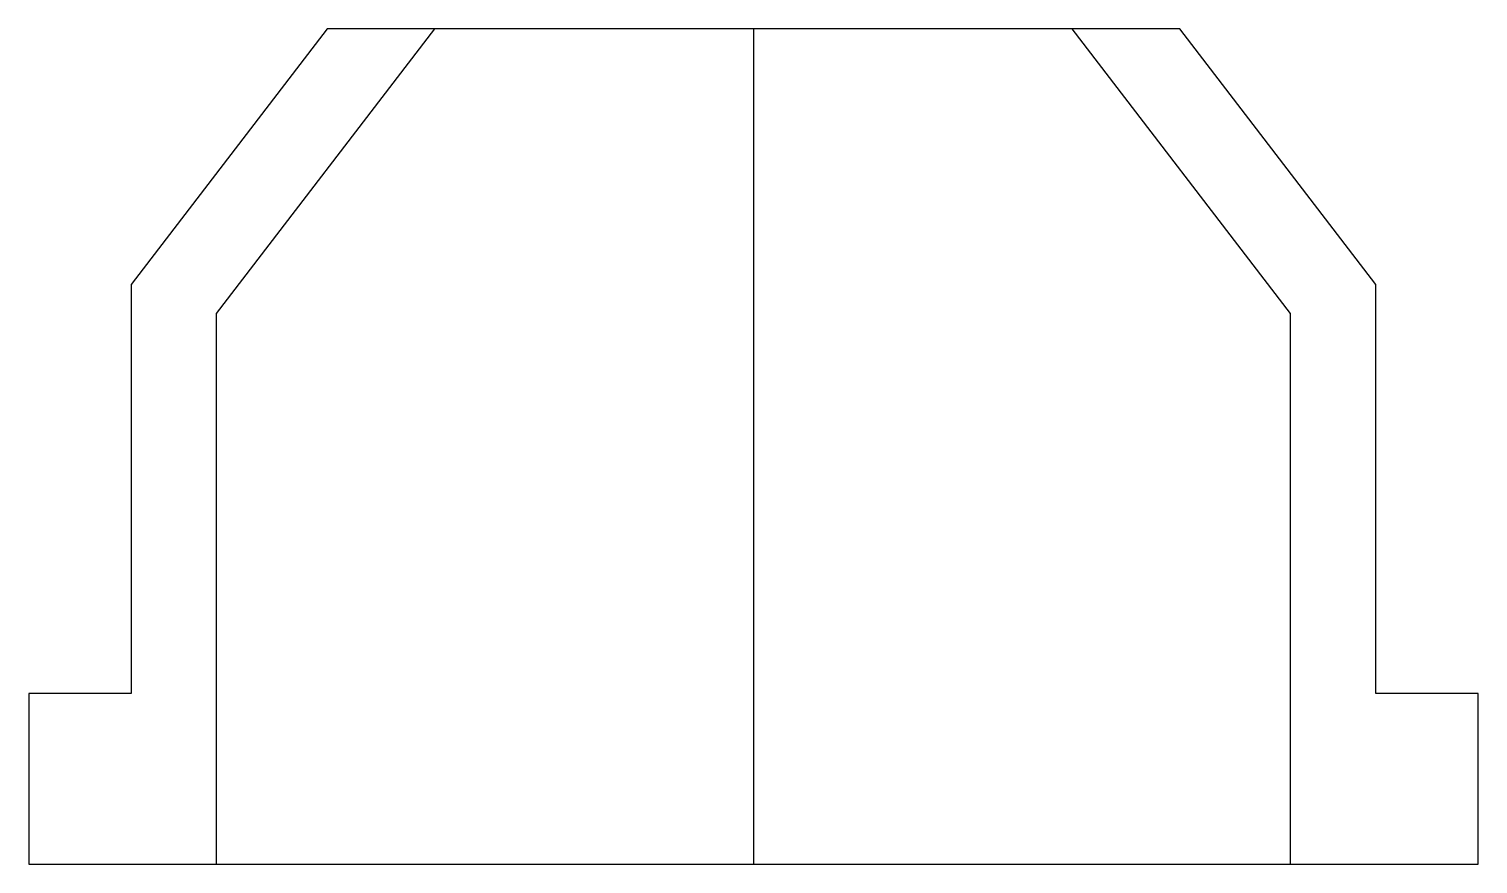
# Model space of a CAD drawing. Header units: millimetres. Extents: x -85 to 85, y 0 to 98.
import ezdxf

# ---------------------------------------------------------------- set-up
doc = ezdxf.new("R2010")
doc.units = ezdxf.units.MM
doc.layers.get('0').update_dxf_attribs({"linetype": 'CONTINUOUS'})

msp = doc.modelspace()

# ---------------------------------------------------------------- linework, layer by layer
for p, q in [((-63, 64.61), (-37.4, 98)), ((0, 98), (0, 0)), ((63, 64.61), (37.4, 98)), ((-63, 0), (-63, 64.61)), ((63, 0), (63, 64.61))]:
    msp.add_line(p, q)
msp.add_lwpolyline([(85, 0), (85, 20), (73, 20), (73, 68), (50, 98), (-50, 98), (-73, 68), (-73, 20), (-85, 20), (-85, 0)], close=True)
msp.add_point((0, 0))

doc.saveas('drawing.dxf')
